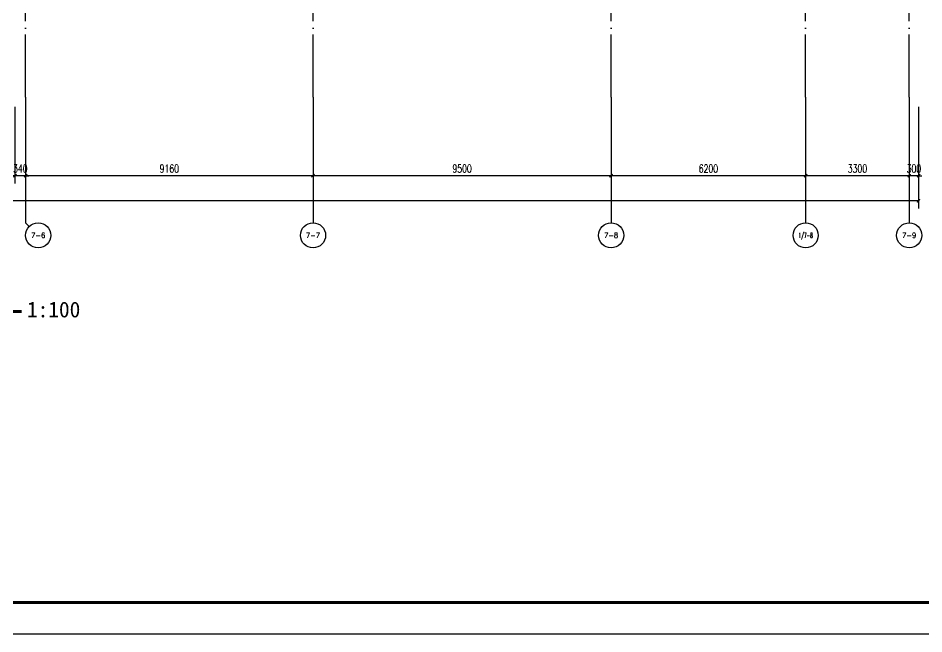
# Model space of a CAD drawing. Extents: x -621157 to 1764546, y -106808 to 741893.
# Drawn here: x 409024 to 437892, y 279601 to 299222 of the extents above; entities that cross this region are included whole.
import ezdxf
from ezdxf.enums import TextEntityAlignment as Align

# ---------------------------------------------------------------- set-up
doc = ezdxf.new("R2010")
doc.units = 0
doc.header["$LTSCALE"] = 1000
doc.header["$MEASUREMENT"] = 0
doc.linetypes.add('XREF-A-101-平面图_t3$0$DOTE', pattern=[2.42, 2, -0.2, 0.02, -0.2])
for name, color, linetype in [('0-底图', 7, 'Continuous'), ('A-DIVISION', 3, 'Continuous'), ('AXIS_TEXT', 7, 'Continuous'), ('TK-BLUE', 7, 'Continuous'), ('XREF-A-101-平面图_t3$0$A-DOTE', 8, 'Continuous'), ('XREF-A-101-平面图_t3$0$AXIS', 8, 'Continuous')]:
    doc.layers.add(name, color=color, linetype=linetype)
doc.styles.add('COMPLEX', font='COMPLEX')
doc.styles.add('HL-LD', font='simsun.ttc', dxfattribs={"height": 500})
doc.styles.add('ST64S', font='hl-ld.shx', dxfattribs={"bigfont": 'ST64S.shx'})
doc.styles.add('XREF-A-101-平面图_t3$0$A-AXIS-LABEL', font='COMPLEX', dxfattribs={"bigfont": 'GBCBIG'})
doc.styles.add('XREF-A-101-平面图_t3$0$A-DIM_T3', font='SIMPLEX', dxfattribs={"width": 0.705882, "bigfont": 'GBCBIG'})
doc.dimstyles.new('XREF-A-101-平面图_t3$0$A-DIM-100', dxfattribs={"dimscale": 100, "dimtxt": 2.55, "dimasz": 1, "dimexe": 2.5, "dimexo": 3, "dimgap": 1, "dimtad": 1, "dimdec": 0, "dimzin": 0, "dimdsep": 46, "dimtxsty": 'XREF-A-101-平面图_t3$0$A-DIM_T3', "dimblk": 'XREF-A-101-平面图_t3$0$_ArchTick', "dimcen": 0.09, "dimclrt": 7, "dimazin": 2, "dimtfac": 1, "dimtdec": 0, "dimtix": 1, "dimtmove": 2, "dimatfit": 3, "dimfxl": 0, "dimtolj": 1, "dimtzin": 0, "dimarcsym": 0})

# ---------------------------------------------------------------- blocks, each defined once
blk = doc.blocks.new('XREF-A-101-平面图_t3$0$_ArchTick')
at = {"color": 0, "linetype": 'ByBlock', "const_width": 0.4}
blk.add_lwpolyline([(-0.5, -0.5), (0.5, 0.5)], dxfattribs=at)
blk = doc.blocks.new('*D25483')
at = {"layer": 'Defpoints', "color": 0}
for p in [(66500, -3300), (66800, -3300), (66500, -5800)]:
    blk.add_point(p, dxfattribs=at)
at = {"layer": 'XREF-A-101-平面图_t3$0$AXIS', "color": 0, "lineweight": -2}
for p, q in [((66500, -3600), (66500, -6050)), ((66800, -3600), (66800, -6050)), ((66500, -5800), (66400, -5800)), ((66800, -5800), (66500, -5800)), ((66800, -5800), (66900, -5800))]:
    blk.add_line(p, q, dxfattribs=at)
at = {"layer": 'XREF-A-101-平面图_t3$0$AXIS', "color": 0, "linetype": 'ByBlock', "lineweight": -2, "xscale": 100, "yscale": 100, "zscale": 100}
blk.add_blockref('XREF-A-101-平面图_t3$0$_ArchTick', (66500, -5800), dxfattribs=at)
at = {"layer": 'XREF-A-101-平面图_t3$0$AXIS', "color": 0, "linetype": 'ByBlock', "lineweight": -2, "xscale": 100, "yscale": 100, "zscale": 100, "rotation": 180}
blk.add_blockref('XREF-A-101-平面图_t3$0$_ArchTick', (66800, -5800), dxfattribs=at)
at = {"layer": 'XREF-A-101-平面图_t3$0$AXIS', "color": 7, "insert": (66650, -5573), "char_height": 255, "attachment_point": 5, "style": 'XREF-A-101-平面图_t3$0$A-DIM_T3'}
blk.add_mtext('\\A1;300', dxfattribs=at)
blk = doc.blocks.new('*D25484')
at = {"layer": 'Defpoints', "color": 0}
for p in [(63200, -3300), (66500, -3300), (63200, -5800)]:
    blk.add_point(p, dxfattribs=at)
at = {"layer": 'XREF-A-101-平面图_t3$0$AXIS', "color": 0, "lineweight": -2}
for p, q in [((63200, -3600), (63200, -6050)), ((66500, -3600), (66500, -6050)), ((66500, -5800), (63200, -5800))]:
    blk.add_line(p, q, dxfattribs=at)
at = {"layer": 'XREF-A-101-平面图_t3$0$AXIS', "color": 0, "linetype": 'ByBlock', "lineweight": -2, "xscale": 100, "yscale": 100, "zscale": 100, "rotation": 180}
blk.add_blockref('XREF-A-101-平面图_t3$0$_ArchTick', (63200, -5800), dxfattribs=at)
at = {"layer": 'XREF-A-101-平面图_t3$0$AXIS', "color": 0, "linetype": 'ByBlock', "lineweight": -2, "xscale": 100, "yscale": 100, "zscale": 100}
blk.add_blockref('XREF-A-101-平面图_t3$0$_ArchTick', (66500, -5800), dxfattribs=at)
at = {"layer": 'XREF-A-101-平面图_t3$0$AXIS', "color": 7, "insert": (64850, -5573), "char_height": 255, "attachment_point": 5, "style": 'XREF-A-101-平面图_t3$0$A-DIM_T3'}
blk.add_mtext('\\A1;3300', dxfattribs=at)
blk = doc.blocks.new('*D25485')
at = {"layer": 'Defpoints', "color": 0}
for p in [(57000, -3300), (63200, -3300), (57000, -5800)]:
    blk.add_point(p, dxfattribs=at)
at = {"layer": 'XREF-A-101-平面图_t3$0$AXIS', "color": 0, "lineweight": -2}
for p, q in [((57000, -3600), (57000, -6050)), ((63200, -3600), (63200, -6050)), ((63200, -5800), (57000, -5800))]:
    blk.add_line(p, q, dxfattribs=at)
at = {"layer": 'XREF-A-101-平面图_t3$0$AXIS', "color": 0, "linetype": 'ByBlock', "lineweight": -2, "xscale": 100, "yscale": 100, "zscale": 100, "rotation": 180}
blk.add_blockref('XREF-A-101-平面图_t3$0$_ArchTick', (57000, -5800), dxfattribs=at)
at = {"layer": 'XREF-A-101-平面图_t3$0$AXIS', "color": 0, "linetype": 'ByBlock', "lineweight": -2, "xscale": 100, "yscale": 100, "zscale": 100}
blk.add_blockref('XREF-A-101-平面图_t3$0$_ArchTick', (63200, -5800), dxfattribs=at)
at = {"layer": 'XREF-A-101-平面图_t3$0$AXIS', "color": 7, "insert": (60100, -5573), "char_height": 255, "attachment_point": 5, "style": 'XREF-A-101-平面图_t3$0$A-DIM_T3'}
blk.add_mtext('\\A1;6200', dxfattribs=at)
blk = doc.blocks.new('*D25486')
at = {"layer": 'Defpoints', "color": 0}
for p in [(47500, -3300), (57000, -3300), (47500, -5800)]:
    blk.add_point(p, dxfattribs=at)
at = {"layer": 'XREF-A-101-平面图_t3$0$AXIS', "color": 0, "lineweight": -2}
for p, q in [((47500, -3600), (47500, -6050)), ((57000, -3600), (57000, -6050)), ((57000, -5800), (47500, -5800))]:
    blk.add_line(p, q, dxfattribs=at)
at = {"layer": 'XREF-A-101-平面图_t3$0$AXIS', "color": 0, "linetype": 'ByBlock', "lineweight": -2, "xscale": 100, "yscale": 100, "zscale": 100, "rotation": 180}
blk.add_blockref('XREF-A-101-平面图_t3$0$_ArchTick', (47500, -5800), dxfattribs=at)
at = {"layer": 'XREF-A-101-平面图_t3$0$AXIS', "color": 0, "linetype": 'ByBlock', "lineweight": -2, "xscale": 100, "yscale": 100, "zscale": 100}
blk.add_blockref('XREF-A-101-平面图_t3$0$_ArchTick', (57000, -5800), dxfattribs=at)
at = {"layer": 'XREF-A-101-平面图_t3$0$AXIS', "color": 7, "insert": (52250, -5573), "char_height": 255, "attachment_point": 5, "style": 'XREF-A-101-平面图_t3$0$A-DIM_T3'}
blk.add_mtext('\\A1;9500', dxfattribs=at)
blk = doc.blocks.new('*D25487')
at = {"layer": 'Defpoints', "color": 0}
for p in [(38340, -3300), (47500, -3300), (38340, -5800)]:
    blk.add_point(p, dxfattribs=at)
at = {"layer": 'XREF-A-101-平面图_t3$0$AXIS', "color": 0, "lineweight": -2}
for p, q in [((38340, -3600), (38340, -6050)), ((47500, -3600), (47500, -6050)), ((47500, -5800), (38340, -5800))]:
    blk.add_line(p, q, dxfattribs=at)
at = {"layer": 'XREF-A-101-平面图_t3$0$AXIS', "color": 0, "linetype": 'ByBlock', "lineweight": -2, "xscale": 100, "yscale": 100, "zscale": 100, "rotation": 180}
blk.add_blockref('XREF-A-101-平面图_t3$0$_ArchTick', (38340, -5800), dxfattribs=at)
at = {"layer": 'XREF-A-101-平面图_t3$0$AXIS', "color": 0, "linetype": 'ByBlock', "lineweight": -2, "xscale": 100, "yscale": 100, "zscale": 100}
blk.add_blockref('XREF-A-101-平面图_t3$0$_ArchTick', (47500, -5800), dxfattribs=at)
at = {"layer": 'XREF-A-101-平面图_t3$0$AXIS', "color": 7, "insert": (42920, -5573), "char_height": 255, "attachment_point": 5, "style": 'XREF-A-101-平面图_t3$0$A-DIM_T3'}
blk.add_mtext('\\A1;9160', dxfattribs=at)
blk = doc.blocks.new('*D25488')
at = {"layer": 'Defpoints', "color": 0}
for p in [(38000, -3300), (38340, -3300), (38000, -5800)]:
    blk.add_point(p, dxfattribs=at)
at = {"layer": 'XREF-A-101-平面图_t3$0$AXIS', "color": 0, "lineweight": -2}
for p, q in [((38000, -3600), (38000, -6050)), ((38340, -3600), (38340, -6050)), ((38000, -5800), (37900, -5800)), ((38340, -5800), (38000, -5800)), ((38340, -5800), (38440, -5800))]:
    blk.add_line(p, q, dxfattribs=at)
at = {"layer": 'XREF-A-101-平面图_t3$0$AXIS', "color": 0, "linetype": 'ByBlock', "lineweight": -2, "xscale": 100, "yscale": 100, "zscale": 100}
blk.add_blockref('XREF-A-101-平面图_t3$0$_ArchTick', (38000, -5800), dxfattribs=at)
at = {"layer": 'XREF-A-101-平面图_t3$0$AXIS', "color": 0, "linetype": 'ByBlock', "lineweight": -2, "xscale": 100, "yscale": 100, "zscale": 100, "rotation": 180}
blk.add_blockref('XREF-A-101-平面图_t3$0$_ArchTick', (38340, -5800), dxfattribs=at)
at = {"layer": 'XREF-A-101-平面图_t3$0$AXIS', "color": 7, "insert": (38170, -5573), "char_height": 255, "attachment_point": 5, "style": 'XREF-A-101-平面图_t3$0$A-DIM_T3'}
blk.add_mtext('\\A1;340', dxfattribs=at)
blk = doc.blocks.new('_AXISO')
blk.add_circle((0, 0), 0.5)
at = {"layer": 'AXIS_TEXT', "style": 'COMPLEX'}
blk.add_attdef('A', text='', height=0.56, dxfattribs=at).set_placement((-0.25, -0.28), (0.25, -0.28), align=Align.FIT)
blk = doc.blocks.new('*D25504')
at = {"layer": 'Defpoints', "color": 0}
for p in [(-300, -3300), (66800, -3300), (-300, -6600)]:
    blk.add_point(p, dxfattribs=at)
at = {"layer": 'XREF-A-101-平面图_t3$0$AXIS', "color": 0, "lineweight": -2}
for p, q in [((-300, -3600), (-300, -6850)), ((66800, -3600), (66800, -6850)), ((66800, -6600), (-300, -6600))]:
    blk.add_line(p, q, dxfattribs=at)
at = {"layer": 'XREF-A-101-平面图_t3$0$AXIS', "color": 0, "linetype": 'ByBlock', "lineweight": -2, "xscale": 100, "yscale": 100, "zscale": 100, "rotation": 180}
blk.add_blockref('XREF-A-101-平面图_t3$0$_ArchTick', (-300, -6600), dxfattribs=at)
at = {"layer": 'XREF-A-101-平面图_t3$0$AXIS', "color": 0, "linetype": 'ByBlock', "lineweight": -2, "xscale": 100, "yscale": 100, "zscale": 100}
blk.add_blockref('XREF-A-101-平面图_t3$0$_ArchTick', (66800, -6600), dxfattribs=at)
at = {"layer": 'XREF-A-101-平面图_t3$0$AXIS', "color": 7, "insert": (33250, -6373), "char_height": 255, "attachment_point": 5, "style": 'XREF-A-101-平面图_t3$0$A-DIM_T3'}
blk.add_mtext('\\A1;67100', dxfattribs=at)
blk = doc.blocks.new('A0-Verital')
blk.add_lwpolyline([(118900, 84100), (0, 84100), (0, 0), (118900, 0)], close=True)
at = {"const_width": 100}
blk.add_lwpolyline([(2500, 83100), (117900, 83100), (117900, 1000), (2500, 1000)], close=True, dxfattribs=at)
blk = doc.blocks.new('TITLE')
at = {"layer": 'A-DIVISION', "const_width": 100}
blk.add_lwpolyline([(-5000, 0), (5000, 0)], dxfattribs=at)
at = {"layer": 'TK-BLUE'}
for tag, height, style, p in [('TITLE1', 700, 'ST64S', (117, 275)), ('TITLE2', 500, 'HL-LD', (80, -798))]:
    blk.add_attdef(tag, text='', height=height, dxfattribs=dict(at, style=style)).set_placement(p, align=Align.CENTER)
at = {"layer": 'TK-BLUE', "style": 'HL-LD'}
blk.add_attdef('SCALE', (5165, -185), '', height=500, dxfattribs=at)
blk = doc.blocks.new('XREF-A-101-平面图_t3$0$轴网(3)')
at = {"layer": 'XREF-A-101-平面图_t3$0$A-DOTE', "linetype": 'XREF-A-101-平面图_t3$0$DOTE'}
for p, q in [((38340, -3300), (38340, 43300)), ((47500, -3300), (47500, 43300)), ((57000, -3300), (57000, 43300)), ((66500, -3300), (66500, 43300)), ((63200, -3300), (63200, 11562.8))]:
    blk.add_line(p, q, dxfattribs=at)
at = {"layer": 'XREF-A-101-平面图_t3$0$AXIS'}
for p, q in [((38340, -3300), (38340, -7300)), ((47500, -3300), (47500, -7300)), ((57000, -3300), (57000, -7300)), ((63200, -3300), (63200, -7300)), ((66500, -3300), (66500, -7300)), ((38340, -7300), (38457.2, -7417.2))]:
    blk.add_line(p, q, dxfattribs=at)
ref = blk.add_blockref('_AXISO', (38740, -7700), dxfattribs=dict(at, xscale=800, yscale=800, zscale=800))
ref.add_attrib('A', '7-6', dxfattribs={"color": 7, "height": 168.54, "style": 'XREF-A-101-平面图_t3$0$A-AXIS-LABEL', "width": 0.933333}).set_placement((38515.3, -7784.3), (38964.7, -7784.3), align=Align.FIT)
ref = blk.add_blockref('_AXISO', (47500, -7700), dxfattribs=dict(at, xscale=800, yscale=800, zscale=800))
ref.add_attrib('A', '7-7', dxfattribs={"color": 7, "height": 168.54, "style": 'XREF-A-101-平面图_t3$0$A-AXIS-LABEL', "width": 0.933333}).set_placement((47275.3, -7784.3), (47724.7, -7784.3), align=Align.FIT)
ref = blk.add_blockref('_AXISO', (57000, -7700), dxfattribs=dict(at, xscale=800, yscale=800, zscale=800))
ref.add_attrib('A', '7-8', dxfattribs={"color": 7, "height": 168.54, "style": 'XREF-A-101-平面图_t3$0$A-AXIS-LABEL', "width": 0.933333}).set_placement((56775.3, -7784.3), (57224.7, -7784.3), align=Align.FIT)
ref = blk.add_blockref('_AXISO', (63200, -7700), dxfattribs=dict(at, xscale=800, yscale=800, zscale=800))
ref.add_attrib('A', '1/7-8', dxfattribs={"color": 7, "height": 156.17, "style": 'XREF-A-101-平面图_t3$0$A-AXIS-LABEL', "width": 0.629188}).set_placement((62973.1, -7778.1), (63426.9, -7778.1), align=Align.FIT)
ref = blk.add_blockref('_AXISO', (66500, -7700), dxfattribs=dict(at, xscale=800, yscale=800, zscale=800))
ref.add_attrib('A', '7-9', dxfattribs={"color": 7, "height": 168.54, "style": 'XREF-A-101-平面图_t3$0$A-AXIS-LABEL', "width": 0.933333}).set_placement((66275.3, -7784.3), (66724.7, -7784.3), align=Align.FIT)
for p1, p2, distance, picture, middle in [((66800, -3300), (-300, -3300), 3300, '*D25504', (33250, -6372.5)), ((38340, -3300), (38000, -3300), 2500, '*D25488', (38170, -5572.5)), ((47500, -3300), (38340, -3300), 2500, '*D25487', (42920, -5572.5)), ((57000, -3300), (47500, -3300), 2500, '*D25486', (52250, -5572.5)), ((63200, -3300), (57000, -3300), 2500, '*D25485', (60100, -5572.5)), ((66500, -3300), (63200, -3300), 2500, '*D25484', (64850, -5572.5)), ((66800, -3300), (66500, -3300), 2500, '*D25483', (66650, -5572.5))]:
    dim = blk.add_aligned_dim(p1=p1, p2=p2, distance=distance, dimstyle='XREF-A-101-平面图_t3$0$A-DIM-100', dxfattribs=at)
    dim.commit()
    dim.dimension.update_dxf_attribs({"geometry": picture, "text_midpoint": middle})
blk = doc.blocks.new('XREF-A-101-平面图_t3')
at = {"layer": 'XREF-A-101-平面图_t3$0$A-DOTE'}
blk.add_blockref('XREF-A-101-平面图_t3$0$轴网(3)', (200000, 300000), dxfattribs=at)

msp = doc.modelspace()

# ---------------------------------------------------------------- block references
at = {"layer": '0-底图'}
msp.add_blockref('XREF-A-101-平面图_t3', (170924, 0), dxfattribs=at)

# ---------------------------------------------------------------- next in the draw order: block references
msp.add_blockref('A0-Verital', (343483, 279601))
at = {"layer": 'A-DIVISION'}
ref = msp.add_blockref('TITLE', (404141, 289871, 10000), dxfattribs=at)
ref.add_attrib('TITLE1', '四层灯控平面图', dxfattribs={"layer": '0', "height": 500, "style": 'ST64S'}).set_placement((404148, 290146, 10000), align=Align.CENTER)
ref.add_attrib('TITLE2', '4TH FLOOR LIGHTING CONTROL PLAN', dxfattribs={"layer": '0', "height": 500, "style": 'HL-LD', "width": 0.8}).set_placement((404266, 289073, 10000), align=Align.CENTER)
ref.add_attrib('SCALE', '1:100', (409306, 289686, 10000), dxfattribs={"layer": '0', "height": 500, "style": 'HL-LD'})

doc.saveas('drawing.dxf')
